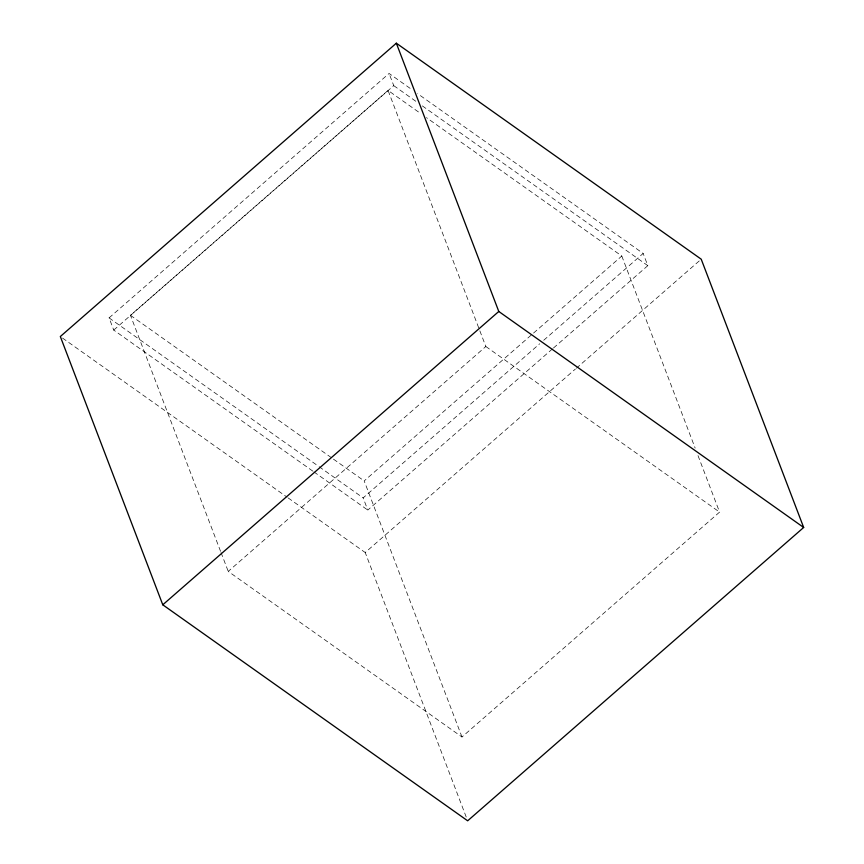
<?xml version="1.0" encoding="UTF-8"?>
<svg xmlns="http://www.w3.org/2000/svg" width="864" height="864" viewBox="0 0 864 864"><rect width="100%" height="100%" fill="white"/><g stroke="black" fill="none" stroke-linecap="round" stroke-linejoin="round"><path stroke-width="0.65" stroke-dasharray="4.32 3.24" d="M312.811 471.118L113.735 330.08L109.08 317.887L389.092 73.451L411.091 89.035M220.558 551.308L130.442 315.306L388.055 90.428L420.973 113.746M113.735 330.08L393.746 85.644L389.092 73.451M698.015 455.62L719.582 512.104L461.981 736.992L228.236 571.396L485.838 346.507L388.055 90.428M461.981 736.992L364.187 480.913L621.799 256.025L426.46 117.634M552.452 348.894L367.805 510.084L363.15 497.891L539.676 343.786M543.737 340.243L643.162 253.444L417.69 93.712M553.468 348.008L647.816 265.648L643.162 253.444M466.214 817.02L365.213 552.528L575.348 369.09M576.364 368.204L700.207 260.086M393.746 85.644L416.848 102.006M422.345 105.905L647.816 265.648M485.838 346.507L719.582 512.104M130.442 315.306L332.359 458.363M333.461 459.14L364.187 480.913M109.08 317.887L318.06 465.944M319.151 466.722L363.15 497.891M313.913 471.895L367.805 510.084M62.532 338.083L287.064 497.156M288.166 497.945L365.213 552.528M621.799 256.025L695.142 448.081M221.044 552.56L228.236 571.396"/><path stroke-width="1.3" d="M396.338 43.2L60.329 336.528L162.778 604.8L467.662 820.8L803.671 527.472L701.222 259.2L396.338 43.2L498.787 311.472L803.671 527.472M162.778 604.8L498.787 311.472"/></g></svg>
